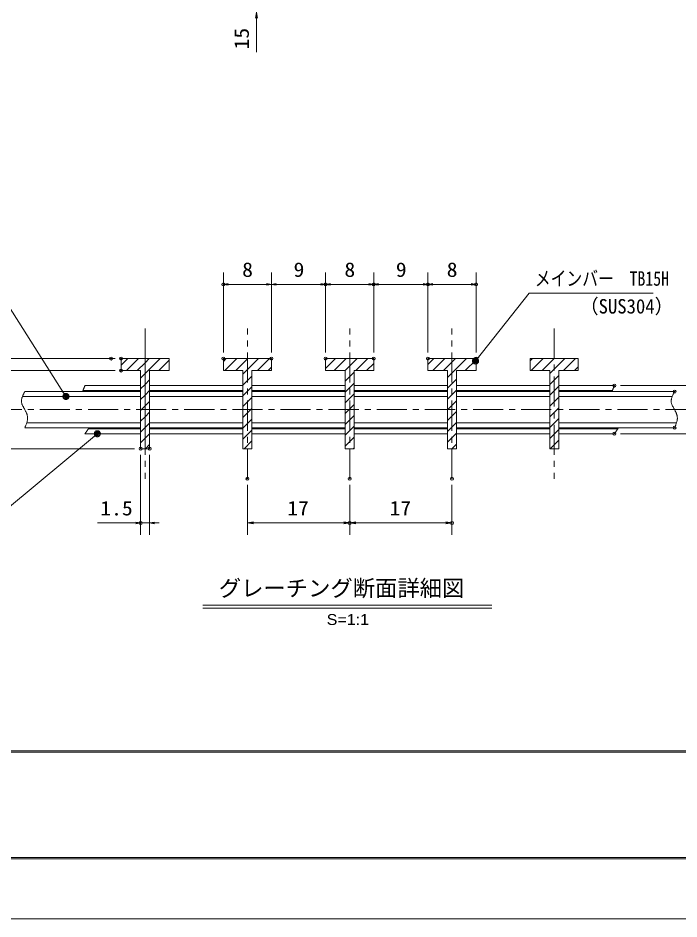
# Model space of a CAD drawing. Units: millimetres, scale not verified. Extents: x -1050 to 1050, y -742 to 742.
# Drawn here: x -771 to -222, y -742 to 7 of the extents above; entities that cross this region are included whole.
import ezdxf
from ezdxf.enums import TextEntityAlignment as Align

# ---------------------------------------------------------------- set-up
doc = ezdxf.new("R2010")
doc.units = ezdxf.units.MM
doc.header["$LTSCALE"] = 5
doc.header["$PDMODE"] = 32
doc.header["$PDSIZE"] = 2.5
doc.linetypes.add('CHAIN1', pattern=[8, 5, -1, 1, -1])
doc.linetypes.add('DOUBLE_CHAIN1', pattern=[8.8, 5, -1, 0.6, -0.6, 0.6, -1])
for name, color, linetype, lineweight in [('0-0_7-図\u3000枠', 4, 'Continuous', 9), ('0-1_寸法注釈', 2, 'Continuous', 9), ('0-2_0', 2, 'Continuous', 9), ('0-3_DEFPOINTS', 134, 'Continuous', 9), ('0-6_想像線', 134, 'DOUBLE_CHAIN1', 9), ('0-7_ハッチング', 4, 'Continuous', 9), ('0-8_蓋', 5, 'Continuous', 9), ('0-9_中心線', 6, 'CHAIN1', 9)]:
    doc.layers.add(name, color=color, linetype=linetype, lineweight=lineweight)
doc.styles.add('HG丸ｺﾞｼｯｸM-PRO', font='')
doc.styles.add('ＭＳ ゴシック', font='')
doc.styles.get('HG丸ｺﾞｼｯｸM-PRO').set_extended_font_data('HG丸ｺﾞｼｯｸM-PRO')
doc.styles.get('ＭＳ ゴシック').set_extended_font_data('MS Gothic')

# ---------------------------------------------------------------- blocks, each defined once
blk = doc.blocks.new('_OPEN')
at = {"layer": '0-2_0'}
blk.add_line((0, 0), (-5, 0), dxfattribs=at)
blk.add_lwpolyline([(-5, 0.833), (0, 0), (-5, -0.833)], dxfattribs=at)
blk = doc.blocks.new('_Dot')
at = {"layer": '0-2_0'}
for p, q in [((-2.5, 0), (-5, 0)), ((2.445, 0.5), (-2.445, 0.5)), ((1.997, 1.5), (-1.997, 1.5)), ((2.289, -0.995), (-2.289, -0.995)), ((1.499, -1.995), (-1.499, -1.995))]:
    blk.add_line(p, q, dxfattribs=at)
for points in [[(2.5, 0), (2.48, 0.313), (2.421, 0.622), (2.324, 0.92), (2.191, 1.204), (2.023, 1.469), (1.822, 1.711), (1.594, 1.926), (1.34, 2.111), (1.064, 2.262), (0.773, 2.378), (0.468, 2.456), (0.157, 2.495), (-0.157, 2.495), (-0.468, 2.456), (-0.773, 2.378), (-1.064, 2.262), (-1.34, 2.111), (-1.594, 1.926), (-1.822, 1.711), (-2.023, 1.469), (-2.191, 1.204), (-2.324, 0.92), (-2.421, 0.622), (-2.48, 0.313), (-2.5, 0), (0, 0)], [(-2.5, 0), (-2.48, -0.313), (-2.421, -0.622), (-2.324, -0.92), (-2.191, -1.204), (-2.023, -1.469), (-1.822, -1.711), (-1.594, -1.926), (-1.34, -2.111), (-1.064, -2.262), (-0.773, -2.378), (-0.468, -2.456), (-0.157, -2.495), (0.157, -2.495), (0.468, -2.456), (0.773, -2.378), (1.064, -2.262), (1.34, -2.111), (1.594, -1.926), (1.822, -1.711), (2.023, -1.469), (2.191, -1.204), (2.324, -0.92), (2.421, -0.622), (2.48, -0.313), (2.5, 0), (0, 0)]]:
    blk.add_lwpolyline(points, close=True, dxfattribs=at)

msp = doc.modelspace()

# ---------------------------------------------------------------- linework, layer by layer
at = {"layer": '0-0_7-図\u3000枠'}
for p, q in [((998.75, -602.5), (-973.75, -602.5)), ((998.75, -603.75), (-973.75, -603.75)), ((1000, -692.5), (-975, -692.5)), ((998.75, -691.25), (-973.75, -691.25))]:
    msp.add_line(p, q, dxfattribs=at)
at = {"layer": '0-1_寸法注釈'}
for p, q in [((-572.942, 6.967), (-572.942, -21.57)), ((-600.45, -271.308), (-600.45, -204.636)), ((-560.45, -271.308), (-560.45, -204.636)), ((-515.45, -271.308), (-515.45, -204.636)), ((-475.45, -271.308), (-475.45, -204.636)), ((-430.45, -271.308), (-430.45, -204.636)), ((-390.45, -271.308), (-390.45, -204.636)), ((-564.45, -214.636), (-596.45, -214.636)), ((-556.45, -214.636), (-519.45, -214.636)), ((-511.45, -214.636), (-479.45, -214.636)), ((-471.45, -214.636), (-434.45, -214.636)), ((-426.45, -214.636), (-394.45, -214.636)), ((-690.45, -276.308), (-823.458, -276.308)), ((-698.783, -276.308), (-791.62, -276.308)), ((-690.45, -286.308), (-791.62, -286.308)), ((-270.45, -298.808), (-127.687, -298.808)), ((-270.45, -338.808), (-127.687, -338.808)), ((-674.2, -351.308), (-823.458, -351.308)), ((-669.2, -356.308), (-669.2, -423.069)), ((-661.7, -356.308), (-661.7, -423.069)), ((-580.45, -381.308), (-580.45, -423.069)), ((-495.45, -381.308), (-495.45, -423.069)), ((-495.45, -381.308), (-495.45, -423.069)), ((-410.45, -381.308), (-410.45, -423.069)), ((-673.2, -413.069), (-705.103, -413.069)), ((-661.7, -413.069), (-669.2, -413.069)), ((-657.7, -413.069), (-653.7, -413.069)), ((-575.45, -413.069), (-500.45, -413.069)), ((-490.45, -413.069), (-415.45, -413.069)), ((-617.576, -481.327), (-377.371, -481.327)), ((-617.576, -483.827), (-377.371, -483.827))]:
    msp.add_line(p, q, dxfattribs=at)
for points in [[(-882.922, -222.031), (-785.732, -222.031), (-731.827, -306.969)], [(-243.148, -222.031), (-346.355, -222.031), (-390.234, -277.584)], [(-842.622, -402.409), (-781.534, -402.409), (-705.945, -339.443)]]:
    msp.add_lwpolyline(points, dxfattribs=at)
at = {"layer": '0-3_DEFPOINTS'}
msp.add_lwpolyline([(-1050, -742.5), (-1050, 742.5), (1050, 742.5), (1050, -742.5)], close=True, dxfattribs=at)
for p in [(-600.45, -214.636), (-515.45, -214.636), (-475.45, -214.636), (-430.45, -214.636), (-390.45, -214.636), (-693.783, -276.308), (-685.45, -276.308), (-600.45, -276.308), (-560.45, -276.308), (-560.45, -276.308), (-515.45, -276.308), (-515.45, -276.308), (-475.45, -276.308), (-475.45, -276.308), (-430.45, -276.308), (-430.45, -276.308), (-390.45, -276.308), (-685.45, -286.308), (-275.45, -298.808), (-225.45, -303.808), (-225.45, -333.808), (-275.45, -338.808), (-669.2, -351.308), (-661.7, -351.308), (-580.45, -376.308), (-495.45, -376.308), (-410.45, -376.308), (-669.2, -413.069), (-495.45, -413.069), (-410.45, -413.069)]:
    msp.add_point(p, dxfattribs=at)
at = {"layer": '0-6_想像線'}
for p, q in [((-717.352, -303.683), (-717.392, -303.808)), ((-277.352, -303.683), (-277.392, -303.808))]:
    msp.add_line(p, q, dxfattribs=at)
for points in [[(-715.45, -298.808), (-715.503, -298.933), (-715.556, -299.058), (-715.609, -299.182), (-715.662, -299.307), (-715.715, -299.432), (-715.768, -299.556), (-715.821, -299.681), (-715.874, -299.806), (-715.926, -299.931), (-715.978, -300.055), (-716.031, -300.18), (-716.083, -300.305), (-716.134, -300.43), (-716.186, -300.554), (-716.237, -300.679), (-716.288, -300.804), (-716.339, -300.929), (-716.39, -301.054), (-716.44, -301.179), (-716.49, -301.304), (-716.539, -301.429), (-716.588, -301.553), (-716.637, -301.678), (-716.686, -301.803), (-716.734, -301.928), (-716.781, -302.054), (-716.828, -302.179), (-716.875, -302.304), (-716.921, -302.429), (-716.967, -302.554), (-717.012, -302.679), (-717.056, -302.805), (-717.1, -302.93), (-717.144, -303.055), (-717.187, -303.181), (-717.229, -303.306), (-717.271, -303.432), (-717.312, -303.557), (-717.352, -303.683)], [(-275.45, -298.808), (-275.503, -298.933), (-275.556, -299.058), (-275.609, -299.182), (-275.662, -299.307), (-275.715, -299.432), (-275.768, -299.556), (-275.821, -299.681), (-275.874, -299.806), (-275.926, -299.931), (-275.978, -300.055), (-276.031, -300.18), (-276.083, -300.305), (-276.134, -300.43), (-276.186, -300.554), (-276.237, -300.679), (-276.288, -300.804), (-276.339, -300.929), (-276.39, -301.054), (-276.44, -301.179), (-276.49, -301.304), (-276.539, -301.429), (-276.588, -301.553), (-276.637, -301.678), (-276.686, -301.803), (-276.734, -301.928), (-276.781, -302.054), (-276.828, -302.179), (-276.875, -302.304), (-276.921, -302.429), (-276.967, -302.554), (-277.012, -302.679), (-277.056, -302.805), (-277.1, -302.93), (-277.144, -303.055), (-277.187, -303.181), (-277.229, -303.306), (-277.271, -303.432), (-277.312, -303.557), (-277.352, -303.683)], [(-765.45, -303.808), (-765.678, -304.246), (-765.905, -304.684), (-766.13, -305.122), (-766.35, -305.559), (-766.564, -305.996), (-766.772, -306.433), (-766.972, -306.869), (-767.162, -307.305), (-767.34, -307.74), (-767.507, -308.174), (-767.66, -308.607), (-767.798, -309.039), (-767.919, -309.47), (-768.022, -309.9), (-768.106, -310.329), (-768.17, -310.757), (-768.212, -311.183), (-768.23, -311.608), (-768.223, -312.031), (-768.191, -312.452), (-768.131, -312.872), (-768.045, -313.29), (-767.936, -313.707), (-767.804, -314.123), (-767.653, -314.538), (-767.484, -314.952), (-767.3, -315.365), (-767.102, -315.778), (-766.893, -316.191), (-766.675, -316.604), (-766.45, -317.018), (-766.22, -317.432), (-765.987, -317.847), (-765.753, -318.262), (-765.521, -318.679), (-765.292, -319.098), (-765.069, -319.517), (-764.851, -319.938), (-764.641, -320.361)], [(-225.45, -303.808), (-225.678, -304.246), (-225.905, -304.684), (-226.13, -305.122), (-226.35, -305.559), (-226.564, -305.996), (-226.772, -306.433), (-226.972, -306.869), (-227.162, -307.305), (-227.34, -307.74), (-227.507, -308.174), (-227.66, -308.607), (-227.798, -309.039), (-227.919, -309.47), (-228.022, -309.9), (-228.106, -310.329), (-228.17, -310.757), (-228.212, -311.183), (-228.23, -311.608), (-228.223, -312.031), (-228.191, -312.452), (-228.131, -312.872), (-228.045, -313.29), (-227.936, -313.707), (-227.804, -314.123), (-227.653, -314.538), (-227.484, -314.952), (-227.3, -315.365), (-227.102, -315.778), (-226.893, -316.191), (-226.675, -316.604), (-226.45, -317.018), (-226.22, -317.432), (-225.987, -317.847), (-225.753, -318.262), (-225.521, -318.679), (-225.292, -319.098), (-225.069, -319.517), (-224.851, -319.938), (-224.641, -320.361)], [(-764.641, -320.361), (-764.439, -320.784), (-764.248, -321.209), (-764.067, -321.635), (-763.898, -322.062), (-763.743, -322.49), (-763.602, -322.918), (-763.477, -323.348), (-763.369, -323.779), (-763.279, -324.21), (-763.209, -324.642), (-763.159, -325.074), (-763.131, -325.508), (-763.124, -325.941), (-763.139, -326.376), (-763.173, -326.81), (-763.225, -327.246), (-763.295, -327.681), (-763.382, -328.117), (-763.483, -328.554), (-763.598, -328.99), (-763.726, -329.427), (-763.865, -329.865), (-764.015, -330.302), (-764.174, -330.74), (-764.341, -331.178), (-764.516, -331.616), (-764.696, -332.054), (-764.88, -332.493), (-765.068, -332.931), (-765.258, -333.37), (-765.45, -333.808)], [(-224.641, -320.361), (-224.439, -320.784), (-224.248, -321.209), (-224.067, -321.635), (-223.898, -322.062), (-223.743, -322.49), (-223.602, -322.918), (-223.477, -323.348), (-223.369, -323.779), (-223.279, -324.21), (-223.209, -324.642), (-223.159, -325.074), (-223.131, -325.508), (-223.124, -325.941), (-223.139, -326.376), (-223.173, -326.81), (-223.225, -327.246), (-223.295, -327.681), (-223.382, -328.117), (-223.483, -328.554), (-223.598, -328.99), (-223.726, -329.427), (-223.865, -329.865), (-224.015, -330.302), (-224.174, -330.74), (-224.341, -331.178), (-224.516, -331.616), (-224.696, -332.054), (-224.88, -332.493), (-225.068, -332.931), (-225.258, -333.37), (-225.45, -333.808)], [(-712.1, -333.808), (-712.169, -333.933), (-712.239, -334.058), (-712.311, -334.182), (-712.383, -334.307), (-712.456, -334.432), (-712.531, -334.556), (-712.606, -334.681), (-712.682, -334.806), (-712.759, -334.931), (-712.838, -335.056), (-712.916, -335.18), (-712.996, -335.305), (-713.077, -335.43), (-713.158, -335.555), (-713.24, -335.68), (-713.323, -335.805), (-713.406, -335.93), (-713.491, -336.055), (-713.575, -336.18), (-713.661, -336.305), (-713.747, -336.43), (-713.833, -336.555), (-713.92, -336.68), (-714.008, -336.806), (-714.096, -336.931), (-714.184, -337.056), (-714.273, -337.181), (-714.362, -337.306), (-714.451, -337.431), (-714.541, -337.556), (-714.631, -337.682), (-714.721, -337.807), (-714.812, -337.932), (-714.903, -338.057), (-714.994, -338.182), (-715.085, -338.308), (-715.176, -338.433), (-715.267, -338.558), (-715.359, -338.683)], [(-272.1, -333.808), (-272.169, -333.933), (-272.239, -334.058), (-272.311, -334.182), (-272.383, -334.307), (-272.456, -334.432), (-272.531, -334.556), (-272.606, -334.681), (-272.682, -334.806), (-272.759, -334.931), (-272.838, -335.056), (-272.916, -335.18), (-272.996, -335.305), (-273.077, -335.43), (-273.158, -335.555), (-273.24, -335.68), (-273.323, -335.805), (-273.406, -335.93), (-273.491, -336.055), (-273.575, -336.18), (-273.661, -336.305), (-273.747, -336.43), (-273.833, -336.555), (-273.92, -336.68), (-274.008, -336.806), (-274.096, -336.931), (-274.184, -337.056), (-274.273, -337.181), (-274.362, -337.306), (-274.451, -337.431), (-274.541, -337.556), (-274.631, -337.682), (-274.721, -337.807), (-274.812, -337.932), (-274.903, -338.057), (-274.994, -338.182), (-275.085, -338.308), (-275.176, -338.433), (-275.267, -338.558), (-275.359, -338.683)], [(-715.359, -338.683), (-715.45, -338.808), (-715.45, -338.808)], [(-275.359, -338.683), (-275.45, -338.808), (-275.45, -338.808)]]:
    msp.add_lwpolyline(points, dxfattribs=at)
at = {"layer": '0-7_ハッチング'}
for p, q in [((-685.45, -281.835), (-679.923, -276.308)), ((-680.943, -286.308), (-670.943, -276.308)), ((-600.45, -278.677), (-598.081, -276.308)), ((-599.101, -286.308), (-589.101, -276.308)), ((-590.12, -286.308), (-580.12, -276.308)), ((-584.2, -289.368), (-571.14, -276.308)), ((-572.16, -286.308), (-562.16, -276.308)), ((-515.45, -284.5), (-507.259, -276.308)), ((-508.278, -286.308), (-498.278, -276.308)), ((-499.298, -286.308), (-489.298, -276.308)), ((-490.318, -286.308), (-480.318, -276.308)), ((-430.45, -281.342), (-425.417, -276.308)), ((-426.436, -286.308), (-416.436, -276.308)), ((-417.456, -286.308), (-407.456, -276.308)), ((-414.2, -292.032), (-398.476, -276.308)), ((-399.496, -286.308), (-390.45, -277.263)), ((-345.45, -278.184), (-343.575, -276.308)), ((-344.594, -286.308), (-334.594, -276.308)), ((-335.614, -286.308), (-325.614, -276.308)), ((-329.2, -288.875), (-316.634, -276.308)), ((-317.654, -286.308), (-307.654, -276.308)), ((-654.002, -286.308), (-645.45, -277.756)), ((-563.18, -286.308), (-560.45, -283.579)), ((-481.338, -286.308), (-475.45, -280.421)), ((-308.673, -286.308), (-305.45, -283.085)), ((-584.2, -298.348), (-576.7, -290.848)), ((-499.2, -295.19), (-491.7, -287.69)), ((-390.515, -286.308), (-390.45, -286.243)), ((-329.2, -297.855), (-321.7, -290.355)), ((-499.2, -304.171), (-491.7, -296.671)), ((-414.2, -301.013), (-406.7, -293.513)), ((-329.2, -306.835), (-321.7, -299.335)), ((-584.2, -307.329), (-576.7, -299.829)), ((-499.2, -313.151), (-491.7, -305.651)), ((-414.2, -309.993), (-406.7, -302.493)), ((-584.2, -316.309), (-576.7, -308.809)), ((-499.2, -322.131), (-491.7, -314.631)), ((-414.2, -318.973), (-406.7, -311.473)), ((-329.2, -315.815), (-321.7, -308.315)), ((-665.45, -324.697), (-661.7, -320.947)), ((-584.2, -325.289), (-576.7, -317.789)), ((-414.2, -327.954), (-406.7, -320.454)), ((-329.2, -324.796), (-321.7, -317.296)), ((-669.2, -328.447), (-665.45, -324.697)), ((-584.2, -334.269), (-576.7, -326.769)), ((-499.2, -331.111), (-491.7, -323.611)), ((-414.2, -336.934), (-406.7, -329.434)), ((-329.2, -333.776), (-321.7, -326.276)), ((-669.2, -337.427), (-665.45, -333.677)), ((-665.45, -333.677), (-661.7, -329.927)), ((-584.2, -343.25), (-576.7, -335.75)), ((-499.2, -340.092), (-491.7, -332.592)), ((-329.2, -342.756), (-321.7, -335.256)), ((-669.2, -346.408), (-665.45, -342.658)), ((-665.45, -342.658), (-661.7, -338.908)), ((-583.278, -351.308), (-576.7, -344.73)), ((-499.2, -349.072), (-491.7, -341.572)), ((-414.2, -345.914), (-406.7, -338.414)), ((-328.772, -351.308), (-321.7, -344.236)), ((-665.12, -351.308), (-661.7, -347.888)), ((-492.456, -351.308), (-491.7, -350.552)), ((-410.614, -351.308), (-406.7, -347.394))]:
    msp.add_line(p, q, dxfattribs=at)
for points in [[(-669.2, -286.308), (-669.2, -318.808), (-665.45, -318.808), (-665.45, -276.308), (-685.45, -276.308), (-685.45, -286.308)], [(-645.45, -286.308), (-645.45, -276.308), (-665.45, -276.308), (-665.45, -318.808), (-661.7, -318.808), (-661.7, -286.308)], [(-576.7, -286.308), (-560.45, -286.308), (-560.45, -276.308), (-600.45, -276.308), (-600.45, -286.308), (-584.2, -286.308), (-584.2, -351.308), (-576.7, -351.308)], [(-475.45, -276.308), (-515.45, -276.308), (-515.45, -286.308), (-499.2, -286.308), (-499.2, -351.308), (-491.7, -351.308), (-491.7, -286.308), (-475.45, -286.308)], [(-390.45, -286.308), (-390.45, -276.308), (-430.45, -276.308), (-430.45, -286.308), (-414.2, -286.308), (-414.2, -351.308), (-406.7, -351.308), (-406.7, -286.308)], [(-329.2, -286.308), (-329.2, -351.308), (-321.7, -351.308), (-321.7, -286.308), (-305.45, -286.308), (-305.45, -276.308), (-345.45, -276.308), (-345.45, -286.308)], [(-665.45, -318.808), (-669.2, -318.808), (-669.2, -351.308), (-665.45, -351.308)], [(-665.45, -351.308), (-661.7, -351.308), (-661.7, -318.808), (-665.45, -318.808)]]:
    msp.add_lwpolyline(points, close=True, dxfattribs=at)
for points in [[(-671.963, -286.308), (-665.45, -279.796), (-661.963, -276.308)], [(-669.2, -292.526), (-665.45, -288.776), (-652.982, -276.308)], [(-669.2, -301.506), (-665.45, -297.756), (-661.7, -294.006)], [(-669.2, -310.487), (-665.45, -306.737), (-661.7, -302.987)], [(-669.2, -319.467), (-668.541, -318.808), (-665.45, -315.717), (-661.7, -311.967)]]:
    msp.add_lwpolyline(points, dxfattribs=at)
at = {"layer": '0-8_蓋'}
for p, q in [((-685.45, -276.308), (-645.45, -276.308)), ((-685.45, -286.308), (-685.45, -276.308)), ((-600.45, -276.308), (-560.45, -276.308)), ((-600.45, -286.308), (-600.45, -276.308)), ((-560.45, -286.308), (-560.45, -276.308)), ((-515.45, -276.308), (-475.45, -276.308)), ((-515.45, -286.308), (-515.45, -276.308)), ((-475.45, -286.308), (-475.45, -276.308)), ((-430.45, -276.308), (-390.45, -276.308)), ((-430.45, -286.308), (-430.45, -276.308)), ((-345.45, -276.308), (-305.45, -276.308)), ((-345.45, -286.308), (-345.45, -276.308)), ((-305.45, -286.308), (-305.45, -276.308)), ((-685.45, -286.308), (-669.2, -286.308)), ((-669.2, -286.308), (-669.2, -351.308)), ((-661.7, -286.308), (-661.7, -351.308)), ((-600.45, -286.308), (-584.2, -286.308)), ((-584.2, -286.308), (-584.2, -351.308)), ((-576.7, -286.308), (-576.7, -351.308)), ((-576.7, -286.308), (-560.45, -286.308)), ((-515.45, -286.308), (-499.2, -286.308)), ((-499.2, -286.308), (-499.2, -351.308)), ((-491.7, -286.308), (-491.7, -351.308)), ((-491.7, -286.308), (-475.45, -286.308)), ((-430.45, -286.308), (-414.2, -286.308)), ((-414.2, -286.308), (-414.2, -351.308)), ((-406.7, -286.308), (-406.7, -351.308)), ((-345.45, -286.308), (-329.2, -286.308)), ((-329.2, -286.308), (-329.2, -351.308)), ((-321.7, -286.308), (-305.45, -286.308)), ((-321.7, -286.308), (-321.7, -351.308)), ((-715.45, -298.808), (-669.2, -298.808)), ((-661.7, -298.808), (-584.2, -298.808)), ((-576.7, -298.808), (-499.2, -298.808)), ((-491.7, -298.808), (-414.2, -298.808)), ((-406.7, -298.808), (-329.2, -298.808)), ((-321.7, -298.808), (-275.45, -298.808)), ((-765.45, -303.808), (-669.2, -303.808)), ((-717.058, -302.808), (-669.2, -302.808)), ((-661.7, -302.808), (-584.2, -302.808)), ((-661.7, -303.808), (-584.2, -303.808)), ((-576.7, -302.808), (-499.2, -302.808)), ((-576.7, -303.808), (-499.2, -303.808)), ((-491.7, -302.808), (-414.2, -302.808)), ((-491.7, -303.808), (-414.2, -303.808)), ((-406.7, -302.808), (-329.2, -302.808)), ((-406.7, -303.808), (-329.2, -303.808)), ((-321.7, -302.808), (-277.058, -302.808)), ((-321.7, -303.808), (-225.45, -303.808)), ((-767.368, -307.808), (-669.2, -307.808)), ((-661.7, -307.808), (-584.2, -307.808)), ((-576.7, -307.808), (-499.2, -307.808)), ((-491.7, -307.808), (-414.2, -307.808)), ((-406.7, -307.808), (-329.2, -307.808)), ((-321.7, -307.808), (-227.368, -307.808)), ((-765.45, -333.808), (-669.2, -333.808)), ((-763.847, -329.808), (-669.2, -329.808)), ((-712.684, -334.808), (-669.2, -334.808)), ((-661.7, -329.808), (-584.2, -329.808)), ((-661.7, -333.808), (-584.2, -333.808)), ((-661.7, -334.808), (-584.2, -334.808)), ((-576.7, -329.808), (-499.2, -329.808)), ((-576.7, -333.808), (-499.2, -333.808)), ((-576.7, -334.808), (-499.2, -334.808)), ((-491.7, -329.808), (-414.2, -329.808)), ((-491.7, -333.808), (-414.2, -333.808)), ((-491.7, -334.808), (-414.2, -334.808)), ((-406.7, -329.808), (-329.2, -329.808)), ((-406.7, -333.808), (-329.2, -333.808)), ((-406.7, -334.808), (-329.2, -334.808)), ((-321.7, -329.808), (-223.847, -329.808)), ((-321.7, -333.808), (-225.45, -333.808)), ((-321.7, -334.808), (-272.684, -334.808)), ((-715.45, -338.808), (-669.2, -338.808)), ((-661.7, -338.808), (-584.2, -338.808)), ((-576.7, -338.808), (-499.2, -338.808)), ((-491.7, -338.808), (-414.2, -338.808)), ((-406.7, -338.808), (-329.2, -338.808)), ((-321.7, -338.808), (-275.45, -338.808)), ((-669.2, -351.308), (-661.7, -351.308)), ((-584.2, -351.308), (-576.7, -351.308)), ((-499.2, -351.308), (-491.7, -351.308)), ((-414.2, -351.308), (-406.7, -351.308)), ((-329.2, -351.308), (-321.7, -351.308))]:
    msp.add_line(p, q, dxfattribs=at)
for points in [[(-661.7, -286.308), (-645.45, -286.308), (-645.45, -276.308)], [(-406.7, -286.308), (-390.45, -286.308), (-390.45, -276.308)]]:
    msp.add_lwpolyline(points, dxfattribs=at)
at = {"layer": '0-9_中心線'}
for p, q in [((-665.45, -251.308), (-665.45, -376.308)), ((-580.45, -376.308), (-580.45, -251.308)), ((-495.45, -376.308), (-495.45, -251.308)), ((-410.45, -376.308), (-410.45, -251.308)), ((-325.45, -251.308), (-325.45, -376.308)), ((-792.921, -318.808), (-186.852, -318.808))]:
    msp.add_line(p, q, dxfattribs=at)

# ---------------------------------------------------------------- block references
at = {"layer": '0-1_寸法注釈'}
for name, p, rotation in [('_OPEN', (-572.942, 11.967), 90), ('_Dot', (-390.863, -278.362), 231.06662), ('_Dot', (-731.284, -307.808), 302.87944), ('_Dot', (-705.173, -338.808), 39.42439), ('_OPEN', (-580.45, -413.069), 180), ('_OPEN', (-495.45, -413.069), 180)]:
    msp.add_blockref(name, p, dxfattribs=dict(at, rotation=rotation))
at = {"layer": '0-1_寸法注釈', "xscale": 0.8, "yscale": 0.8, "rotation": 180}
for p in [(-600.45, -214.636), (-560.45, -214.636), (-515.45, -214.636), (-475.45, -214.636), (-430.45, -214.636), (-661.7, -413.069)]:
    msp.add_blockref('_OPEN', p, dxfattribs=at)
at = {"layer": '0-1_寸法注釈', "xscale": 0.8, "yscale": 0.8}
for p in [(-560.45, -214.636), (-515.45, -214.636), (-475.45, -214.636), (-430.45, -214.636), (-390.45, -214.636), (-669.2, -413.069)]:
    msp.add_blockref('_OPEN', p, dxfattribs=at)
at = {"layer": '0-1_寸法注釈'}
for p in [(-495.45, -413.069), (-410.45, -413.069)]:
    msp.add_blockref('_OPEN', p, dxfattribs=at)

# ---------------------------------------------------------------- texts
at = {"layer": '0-1_寸法注釈', "color": 7, "style": 'ＭＳ ゴシック', "width": 1.1}
msp.add_text('15', height=12.02, rotation=90, dxfattribs=at).set_placement((-575.629, -19.19), align=Align.BOTTOM_LEFT)
at = {"layer": '0-1_寸法注釈', "color": 7}
for s, height, style, width, p in [('8', 12.02, 'ＭＳ ゴシック', 1.1, (-584.817, -211.949)), ('9', 12.02, 'ＭＳ ゴシック', 1.1, (-542.098, -211.949)), ('8', 12.02, 'ＭＳ ゴシック', 1.1, (-499.817, -211.949)), ('9', 12.02, 'ＭＳ ゴシック', 1.1, (-457.098, -211.949)), ('8', 12.02, 'ＭＳ ゴシック', 1.1, (-414.817, -211.949)), ('メインバー\u3000TB15H', 12.03, 'ＭＳ ゴシック', 0.8, (-341.578, -219.344)), ('（SUS304）', 12.02, 'ＭＳ ゴシック', 0.95, (-304.186, -242.457)), ('1.5', 12.02, 'ＭＳ ゴシック', 1.1, (-702.723, -410.382)), ('17', 12.02, 'ＭＳ ゴシック', 1.1, (-547.338, -410.382)), ('17', 12.02, 'ＭＳ ゴシック', 1.1, (-462.338, -410.382)), ('S=1:1', 9.054, 'HG丸ｺﾞｼｯｸM-PRO', 1.1, (-514.549, -500.628))]:
    msp.add_text(s, height=height, dxfattribs=dict(at, style=style, width=width)).set_placement(p, align=Align.BOTTOM_LEFT)
at = {"layer": '0-1_寸法注釈', "color": 7, "style": 'HG丸ｺﾞｼｯｸM-PRO'}
msp.add_text('グレーチング断面詳細図', height=13.6, dxfattribs=at).set_placement((-604.214, -478.216), align=Align.BOTTOM_LEFT)

doc.saveas('drawing.dxf')
